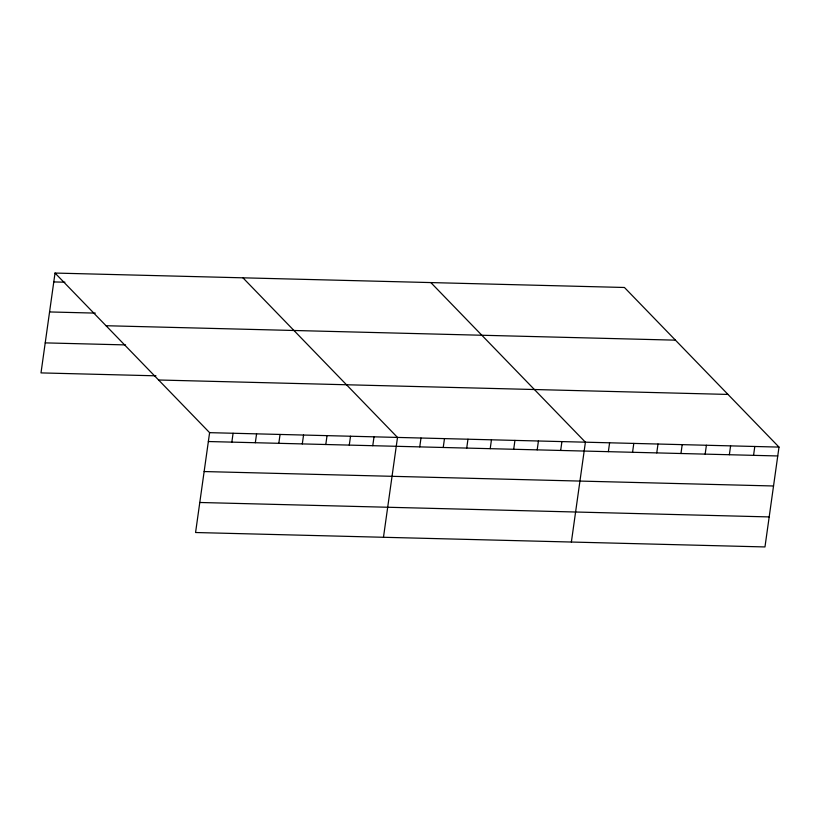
<?xml version="1.0" encoding="UTF-8"?>
<svg xmlns="http://www.w3.org/2000/svg" width="820" height="820" viewBox="0 0 820 820"><rect width="100%" height="100%" fill="white"/><g stroke="black" fill="none" stroke-linecap="round" stroke-linejoin="round"><path stroke-width="1.23" d="M55.032 273.06L209.602 432.663L195.57 532.518L764.968 546.94L779 447.095L624.43 287.482L55.032 273.06L41 372.905L155.964 375.816M231.845 442.123L233.085 433.267M255.327 442.718L256.578 433.862M278.82 443.323L280.061 434.456M302.303 443.917L303.554 435.051M325.796 444.512L327.036 435.645M349.279 445.106L350.529 436.24M372.772 445.701L374.012 436.834M383.473 537.274L397.505 437.429L242.935 277.816M419.748 446.89L420.988 438.023M443.23 447.484L444.481 438.618M466.723 448.079L467.964 439.212M490.206 448.673L491.457 439.807M513.699 449.268L514.939 440.401M537.182 449.862L538.432 440.996M560.675 450.457L561.915 441.59M571.376 542.04L585.408 442.195L430.838 282.582M608.358 451.666L609.598 442.8M632.558 452.281L633.798 443.415M656.758 452.896L657.999 444.03M680.959 453.511L682.199 444.645M705.159 454.126L706.399 445.26M729.359 454.731L730.599 445.875M753.559 455.346L754.8 446.48M53.782 281.926L64.913 282.203M49.569 311.948L95.304 313.107M106.036 325.724L675.444 340.156M45.223 342.883L125.573 344.912M158.588 379.998L727.996 394.43M209.602 432.663L779 447.095M208.352 441.529L777.749 455.961M204.139 471.551L773.537 485.983M199.783 502.486L769.191 516.918"/></g></svg>
